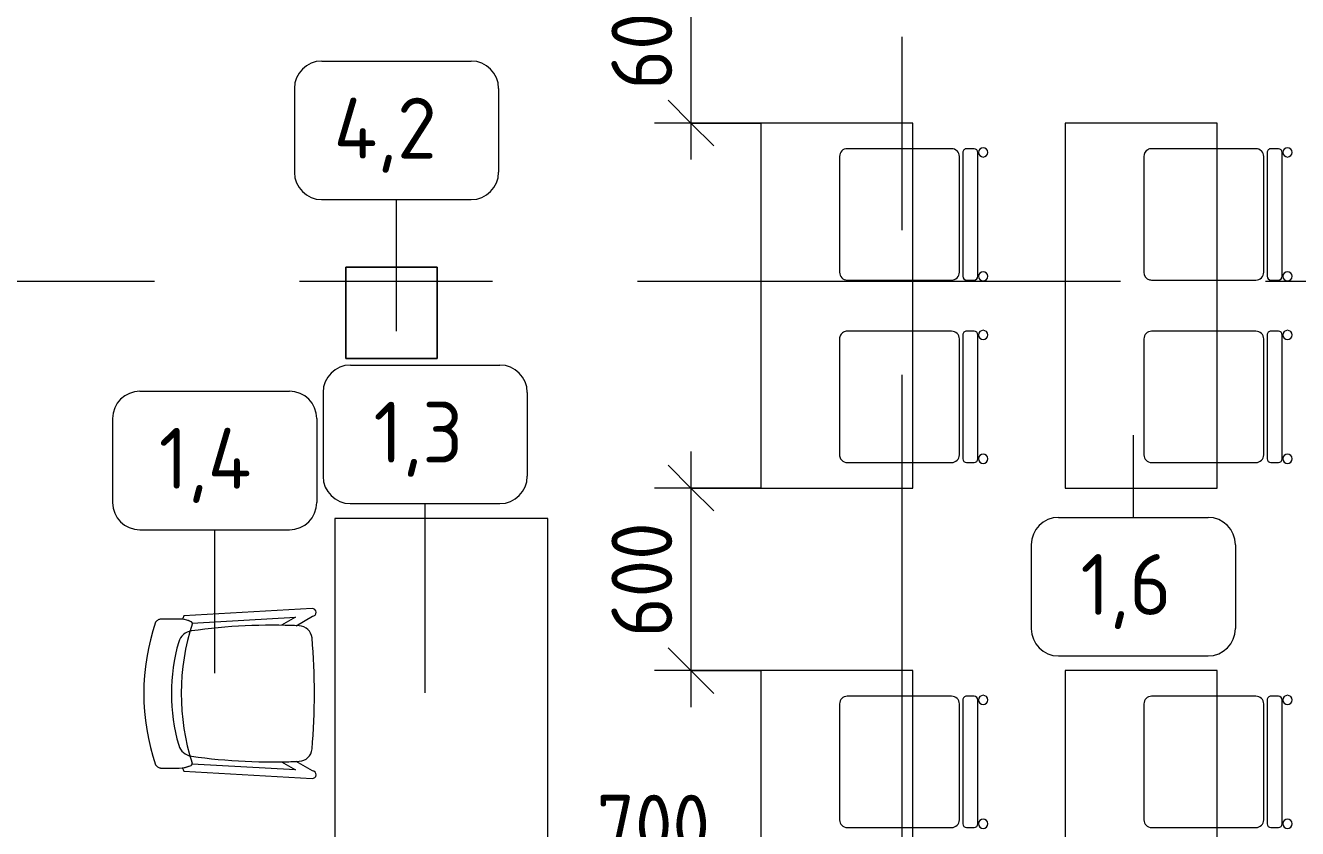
# Model space of a CAD drawing. Header units: millimetres. Extents: x 957 to 217451, y -8553 to 29000.
# Drawn here: x 48823 to 53003, y 1801 to 4441 of the extents above; entities that cross this region are included whole.
import ezdxf

# ---------------------------------------------------------------- set-up
doc = ezdxf.new("R2010")
doc.units = ezdxf.units.MM
doc.linetypes.add('Осевая', pattern=[3175, 635, -476.25, 1587.5, -476.25])
for name, color, linetype, lineweight in [('A-ANNO-DIMS', 7, 'Continuous', 9), ('A-ANNO-DIMS-100', 7, 'Continuous', 9), ('I-FURN-IDEN', 7, 'Continuous', 9), ('Оси-2', 7, 'Осевая', 9)]:
    doc.layers.add(name, color=color, linetype=linetype, lineweight=lineweight)
doc.layers.add('I-FURN-1', color=9, linetype='Continuous', lineweight=9, true_color=0x808080)
doc.styles.add('GOST Common_4', font='GOST_Common.ttf', dxfattribs={"height": 200})
doc.styles.add('ISOCPEUR_3', font='isocpeur.ttf', dxfattribs={"width": 0.9, "height": 200})
doc.dimstyles.new('ISO-2_0_0_9К_Средний_округл2', dxfattribs={"dimscale": 304.8, "dimtxt": 199.196235, "dimasz": 0.492126, "dimexe": 0.393701, "dimexo": 0, "dimgap": 0, "dimtad": 1, "dimdec": 0, "dimrnd": 10, "dimzin": 0, "dimdsep": 46, "dimtxsty": 'ISOCPEUR_3', "dimblk1": 'OBLIQUE', "dimblk2": 'OBLIQUE', "dimsah": 1, "dimcen": 0.09, "dimdle": 0.393701, "dimazin": 0, "dimtfac": 1, "dimtdec": 4, "dimtix": 1, "dimtmove": 0, "dimatfit": 3, "dimfxl": 1, "dimtvp": 1, "dimtolj": 1, "dimtzin": 0, "dimarcsym": 2})

# ---------------------------------------------------------------- blocks, each defined once
blk = doc.blocks.new('Chair_1 noor 78578 - 1_4-V82-План расстановки мебели и оборудования 3 этажа в осях 1-12')
at = {"layer": 'I-FURN-1'}
for p, q in [((-130.5, 405.7), (-130.5, 344.8)), ((359.1, 344.8), (359.1, 405.7)), ((-141.2, 329.7), (-165.1, -92)), ((-136.5, -37.1), (-117.3, 302)), ((345.9, 302), (365.1, -37.1)), ((393.7, -92), (369.8, 329.7)), ((-110.2, 8.6), (-136.5, -37.1)), ((365.1, -37.1), (338.8, 8.6)), ((-139.7, -93.5), (-108.8, -39.9)), ((337.4, -39.9), (368.3, -93.5))]:
    blk.add_line(p, q, dxfattribs=at)
for centre, radius, start, end in [((114.3, -271.9), 732.8, 71.3174, 108.6833), ((-37.4, 344.8), 93.1, 180, 204.9864), ((114.3, -408), 746, 71.9445, 107.8276), ((-41.4, 297.5), 50.8, 106.1735, 171.9659), ((114.3, -239.2), 609.6, 73.8265, 106.1735), ((270, 297.5), 50.8, 8.0341, 73.8265), ((266, 344.8), 93.1, 334.477, 360), ((114.3, -279.3), 660.4, 111.7, 112.7563), ((-37.4, 344.8), 93.1, 186.4785, 204.9864), ((-116, 308.2), 6.35, 204.9864, 258.4091), ((-116, 308.2), 6.35, 204.9864, 287.8276), ((1798.9, 37.7), 1909.3, 171.9659, 182.6261), ((-1570.3, 37.7), 1909.3, 357.3739, 8.0341), ((344.3, 307.4), 6.35, 281.4186, 334.477), ((344.6, 308.2), 6.35, 281.5909, 335.0136), ((266, 344.8), 93.1, 335.0136, 353.5215), ((114.3, -279.3), 660.4, 67.2437, 68.3), ((1798.9, 37.7), 1909.3, 180.8761, 182.3307), ((-1570.3, 37.7), 1909.3, 357.6693, 359.1239), ((-64, -47.7), 44.5, 182.6261, 265.0912), ((292.6, -47.7), 44.4, 275.9396, 357.3739), ((-152.4, -92.7), 12.7, 176.75, 356.75), ((114.8, 2033.8), 2133.6, 265.0912, 274.9044), ((381, -92.7), 12.7, 183.25, 3.25)]:
    blk.add_arc(centre, radius, start, end, dxfattribs=at)
for points in [[(-120.4, 422.3), (-122, 420.8), (-124.7, 417.8), (-127.8, 413.5), (-129.8, 409.4), (-130.4, 406.9), (-130.5, 405.7)], [(359.1, 405.7), (359, 406.9), (358.4, 409.4), (356.4, 413.5), (353.3, 417.8), (350.6, 420.8), (349, 422.3)]]:
    blk.add_open_spline(points, degree=3, dxfattribs=at)
blk = doc.blocks.new('Стол базовый прямоугольный - 1_3-25460678-План расстановки мебели и оборудования 3 этажа в осях 1-12')
at = {"layer": 'I-FURN-1'}
for p, q in [((800, 350), (-800, 350)), ((-800, 350), (-800, -350)), ((800, -350), (800, 350)), ((-800, -350), (800, -350))]:
    blk.add_line(p, q, dxfattribs=at)
blk = doc.blocks.new('Стул Breuer - 1_9а-25403171-План расстановки мебели и оборудования 3 этажа в осях 1-12')
at = {"layer": 'I-FURN-1'}
for p, q in [((-215.9, 215.9), (-215.9, 0)), ((190.5, 241.3), (-190.5, 241.3)), ((215.9, 0), (215.9, 215.9)), ((-215.9, 0), (-215.9, -127)), ((215.9, -127), (215.9, 0)), ((203.2, -163.5), (-203.2, -163.5)), ((-190.5, -152.4), (190.5, -152.4)), ((-215.9, -176.2), (-215.9, -200.8)), ((215.9, -200.8), (215.9, -176.2)), ((-203.2, -213.5), (203.2, -213.5))]:
    blk.add_line(p, q, dxfattribs=at)
for centre, radius, start, end in [((-190.5, 215.9), 25.4, 90, 180), ((190.5, 215.9), 25.4, 0, 90), ((-190.5, -127), 25.4, 180, 270), ((-203.2, -176.2), 12.7, 90, 180), ((190.5, -127), 25.4, 270, 360), ((203.2, -176.2), 12.7, 360, 90), ((-203.2, -200.8), 12.7, 180, 270), ((203.2, -200.8), 12.7, 270, 360), ((-203.5, -230.6), 15.1, 360, 180), ((-203.5, -230.6), 15.1, 180, 360), ((203.7, -230.6), 15.1, 360, 180), ((203.7, -230.6), 15.1, 180, 360)]:
    blk.add_arc(centre, radius, start, end, dxfattribs=at)
blk = doc.blocks.new('Стул Breuer - 1_9а-V84-План расстановки мебели и оборудования 3 этажа в осях 1-12')
at = {"layer": 'I-FURN-1'}
for p, q in [((-215.9, 215.9), (-215.9, 0)), ((190.5, 241.3), (-190.5, 241.3)), ((215.9, 0), (215.9, 215.9)), ((-215.9, 0), (-215.9, -127)), ((215.9, -127), (215.9, 0)), ((203.2, -163.5), (-203.2, -163.5)), ((-190.5, -152.4), (190.5, -152.4)), ((-215.9, -176.2), (-215.9, -200.8)), ((215.9, -200.8), (215.9, -176.2)), ((-203.2, -213.5), (203.2, -213.5))]:
    blk.add_line(p, q, dxfattribs=at)
for centre, radius, start, end in [((-190.5, 215.9), 25.4, 135, 180), ((-190.5, 215.9), 25.4, 120, 135), ((-190.5, 215.9), 25.4, 105, 120), ((-190.5, 215.9), 25.4, 90, 105), ((190.5, 215.9), 25.4, 75, 90), ((190.5, 215.9), 25.4, 60, 75), ((190.5, 215.9), 25.4, 45, 60), ((190.5, 215.9), 25.4, 30, 45), ((190.5, 215.9), 25.4, 15, 30), ((190.5, 215.9), 25.4, 0, 15), ((-190.5, -127), 25.4, 180, 270), ((-203.2, -176.2), 12.7, 90, 180), ((190.5, -127), 25.4, 270, 360), ((203.2, -176.2), 12.7, 360, 90), ((-203.2, -200.8), 12.7, 180, 270), ((203.2, -200.8), 12.7, 270, 360), ((-203.5, -230.6), 15.1, 360, 180), ((-203.5, -230.6), 15.1, 180, 360), ((203.7, -230.6), 15.1, 360, 180), ((203.7, -230.6), 15.1, 180, 360)]:
    blk.add_arc(centre, radius, start, end, dxfattribs=at)
blk = doc.blocks.new('Стул Breuer - 1_9а-V85-План расстановки мебели и оборудования 3 этажа в осях 1-12')
at = {"layer": 'I-FURN-1'}
for p, q in [((-215.9, 215.9), (-215.9, 0)), ((190.5, 241.3), (-190.5, 241.3)), ((215.9, 0), (215.9, 215.9)), ((-215.9, 0), (-215.9, -127)), ((215.9, -127), (215.9, 0)), ((203.2, -163.5), (-203.2, -163.5)), ((-190.5, -152.4), (190.5, -152.4)), ((-215.9, -176.2), (-215.9, -200.8)), ((215.9, -200.8), (215.9, -176.2)), ((-203.2, -213.5), (203.2, -213.5))]:
    blk.add_line(p, q, dxfattribs=at)
for centre, radius, start, end in [((-190.5, 215.9), 25.4, 165, 180), ((-190.5, 215.9), 25.4, 90, 165), ((190.5, 215.9), 25.4, 30, 90), ((190.5, 215.9), 25.4, 15, 30), ((190.5, 215.9), 25.4, 0, 15), ((-190.5, -127), 25.4, 180, 270), ((-203.2, -176.2), 12.7, 90, 180), ((190.5, -127), 25.4, 270, 360), ((203.2, -176.2), 12.7, 360, 90), ((-203.2, -200.8), 12.7, 180, 270), ((203.2, -200.8), 12.7, 270, 360), ((-203.5, -230.6), 15.1, 360, 180), ((-203.5, -230.6), 15.1, 180, 360), ((203.7, -230.6), 15.1, 360, 180), ((203.7, -230.6), 15.1, 180, 360)]:
    blk.add_arc(centre, radius, start, end, dxfattribs=at)
blk = doc.blocks.new('Стол базовый прямоугольный - 1_6-26174022-План расстановки мебели и оборудования 3 этажа в осях 1-12')
at = {"layer": 'I-FURN-1'}
for p, q in [((600, 250), (-600, 250)), ((-600, 250), (-600, -250)), ((600, -250), (600, 250)), ((-600, -250), (600, -250))]:
    blk.add_line(p, q, dxfattribs=at)
blk = doc.blocks.new('Марка_Мебель - В прямоуг_Balcon_Марка-25523697-План расстановки мебели и оборудования 3 этажа в осях 1-12')
at = {"layer": 'I-FURN-IDEN'}
for p, q in [((-2.455, 2.278), (2.455, 2.278)), ((-3.355, 1.378), (-3.355, -1.384)), ((3.355, 1.378), (3.355, -1.378)), ((-2.461, -2.278), (2.455, -2.278))]:
    blk.add_line(p, q, dxfattribs=at)
for centre, radius, start, end in [((-2.455, 1.378), 0.9, 90, 180), ((2.455, 1.378), 0.9, 0, 90), ((-2.461, -1.384), 0.893, 180, 270), ((2.455, -1.378), 0.9, 270, 0)]:
    blk.add_arc(centre, radius, start, end, dxfattribs=at)
blk = doc.blocks.new('DIMBLOCK54-План расстановки мебели и оборудования 3 этажа в осях 1-12')
at = {"layer": 'A-ANNO-DIMS-100'}
for p, q in [((51009.4, 3040.1), (51009.4, 2200.1)), ((51239.1, 2920.1), (50889.4, 2920.1)), ((51009.4, 2920.1), (51239.1, 2920.1)), ((51239.1, 2320.1), (50889.4, 2320.1)), ((51009.4, 2320.1), (51239.1, 2320.1))]:
    blk.add_line(p, q, dxfattribs=at)
at = {"layer": 'A-ANNO-DIMS-100', "lineweight": 20}
for p, q in [((51009.4, 2920.1), (50934.4, 2995.1)), ((51009.4, 2920.1), (51084.4, 2845.1)), ((51009.4, 2320.1), (50934.4, 2395.1)), ((51009.4, 2320.1), (51084.4, 2245.1))]:
    blk.add_line(p, q, dxfattribs=at)
at = {"layer": 'A-ANNO-DIMS-100', "color": 0, "insert": (50748.1, 2430.5), "char_height": 200, "width": 455.087, "attachment_point": 1, "rotation": 90, "line_spacing_factor": 1.149209, "style": 'ISOCPEUR_3'}
blk.add_mtext('600', dxfattribs=at)
blk = doc.blocks.new('_Oblique')
at = {"color": 0, "linetype": 'ByBlock', "lineweight": -2}
blk.add_line((-0.5, -0.5), (0.5, 0.5), dxfattribs=at)
blk = doc.blocks.new('DIMBLOCK55-План расстановки мебели и оборудования 3 этажа в осях 1-12')
at = {"layer": 'A-ANNO-DIMS-100'}
for p, q in [((51009.4, 4840.1), (51009.4, 4000.1)), ((51239.1, 4720.1), (50889.4, 4720.1)), ((51009.4, 4720.1), (51239.1, 4720.1)), ((51239.1, 4120.1), (50889.4, 4120.1)), ((51009.4, 4120.1), (51239.1, 4120.1))]:
    blk.add_line(p, q, dxfattribs=at)
at = {"layer": 'A-ANNO-DIMS-100', "lineweight": 20}
for p, q in [((51009.4, 4720.1), (50934.4, 4795.1)), ((51009.4, 4720.1), (51084.4, 4645.1)), ((51009.4, 4120.1), (50934.4, 4195.1)), ((51009.4, 4120.1), (51084.4, 4045.1))]:
    blk.add_line(p, q, dxfattribs=at)
at = {"layer": 'A-ANNO-DIMS-100', "color": 0, "insert": (50748.1, 4230.5), "char_height": 200, "width": 455.087, "attachment_point": 1, "rotation": 90, "line_spacing_factor": 1.149209, "style": 'ISOCPEUR_3'}
blk.add_mtext('600', dxfattribs=at)
blk = doc.blocks.new('DIMBLOCK56-План расстановки мебели и оборудования 3 этажа в осях 1-12')
at = {"layer": 'A-ANNO-DIMS-100'}
for p, q in [((50539.1, 1756.9), (50539.1, 1530.8)), ((50539.1, 1650.8), (50539.1, 1756.9)), ((51239.1, 1756.9), (51239.1, 1530.8)), ((51239.1, 1650.8), (51239.1, 1756.9)), ((50419.1, 1650.8), (51359.1, 1650.8))]:
    blk.add_line(p, q, dxfattribs=at)
at = {"layer": 'A-ANNO-DIMS-100', "lineweight": 20}
for p, q in [((50539.1, 1650.8), (50614.1, 1725.8)), ((51239.1, 1650.8), (51314.1, 1725.8)), ((50539.1, 1650.8), (50464.1, 1575.8)), ((51239.1, 1650.8), (51164.1, 1575.8))]:
    blk.add_line(p, q, dxfattribs=at)
at = {"layer": 'A-ANNO-DIMS-100', "color": 0, "insert": (50699.5, 1912.1), "char_height": 200, "width": 455.087, "attachment_point": 1, "line_spacing_factor": 1.149209, "style": 'ISOCPEUR_3'}
blk.add_mtext('700', dxfattribs=at)

msp = doc.modelspace()

# ---------------------------------------------------------------- linework, layer by layer
at = {"layer": 'I-FURN-1'}
for p, q in [((50176, 3646), (49876, 3646)), ((49876, 3646), (49876, 3346)), ((49876, 3346), (49876, 3646)), ((49876, 3646), (50176, 3646)), ((50176, 3346), (50176, 3646)), ((50176, 3646), (50176, 3346)), ((49876, 3346), (50176, 3346)), ((50176, 3346), (49876, 3346))]:
    msp.add_line(p, q, dxfattribs=at)
at = {"layer": 'I-FURN-IDEN'}
for p, q in [((50042, 3436.6), (50042, 3868.7)), ((52463.1, 3094.5), (52463.1, 2824)), ((50136.2, 2246.9), (50136.2, 2869.1)), ((49444.6, 2311.3), (49444.6, 2783.2))]:
    msp.add_line(p, q, dxfattribs=at)
at = {"layer": 'Оси-2'}
for p, q in [((51703.2, 593.7), (51703.2, 24898.1)), ((27497.7, 3600), (65753.2, 3600))]:
    msp.add_line(p, q, dxfattribs=at)

# ---------------------------------------------------------------- block references
at = {"layer": 'I-FURN-1'}
for name, p, rotation in [('Стол базовый прямоугольный - 1_6-26174022-План расстановки мебели и оборудования 3 этажа в осях 1-12', (51489.1, 3520.1), 269.9999999999999), ('Стол базовый прямоугольный - 1_6-26174022-План расстановки мебели и оборудования 3 этажа в осях 1-12', (52489.1, 3520.1), 269.9999999999999), ('Стул Breuer - 1_9а-25403171-План расстановки мебели и оборудования 3 этажа в осях 1-12', (51739.1, 3820.1), 89.99999999999959), ('Стул Breuer - 1_9а-V85-План расстановки мебели и оборудования 3 этажа в осях 1-12', (52739.1, 3820.1), 89.99999999999959), ('Стул Breuer - 1_9а-V84-План расстановки мебели и оборудования 3 этажа в осях 1-12', (51739.1, 3220.1), 89.99999999999959), ('Стул Breuer - 1_9а-25403171-План расстановки мебели и оборудования 3 этажа в осях 1-12', (52739.1, 3220.1), 89.99999999999959), ('Стол базовый прямоугольный - 1_3-25460678-План расстановки мебели и оборудования 3 этажа в осях 1-12', (50189.1, 2020.1), 270.0000000000001), ('Chair_1 noor 78578 - 1_4-V82-План расстановки мебели и оборудования 3 этажа в осях 1-12', (49672.5, 2130.4), 90), ('Стол базовый прямоугольный - 1_6-26174022-План расстановки мебели и оборудования 3 этажа в осях 1-12', (51489.1, 1720.1), 269.9999999999999), ('Стол базовый прямоугольный - 1_6-26174022-План расстановки мебели и оборудования 3 этажа в осях 1-12', (52489.1, 1720.1), 269.9999999999999), ('Стул Breuer - 1_9а-25403171-План расстановки мебели и оборудования 3 этажа в осях 1-12', (51739.1, 2020.1), 89.99999999999959), ('Стул Breuer - 1_9а-25403171-План расстановки мебели и оборудования 3 этажа в осях 1-12', (52739.1, 2020.1), 89.99999999999959)]:
    msp.add_blockref(name, p, dxfattribs=dict(at, rotation=rotation))
at = {"layer": 'I-FURN-IDEN', "xscale": 99.99999999999993, "yscale": 99.99999999999993, "zscale": 99.99999999999993}
for p in [(50042, 4096.5), (50136.2, 3096.9), (49444.6, 3011), (52463.1, 2596.2)]:
    msp.add_blockref('Марка_Мебель - В прямоуг_Balcon_Марка-25523697-План расстановки мебели и оборудования 3 этажа в осях 1-12', p, dxfattribs=at)

# ---------------------------------------------------------------- texts
at = {"layer": 'I-FURN-IDEN', "char_height": 200, "attachment_point": 1, "style": 'GOST Common_4'}
for s, insert, width in [('4,2', (49835.5, 4203.5), 464.979), ('1,3', (49966.2, 3203.9), 376.793), ('1,4', (49261.1, 3118), 408.861), ('1,6', (52289.6, 2703.3), 384.81)]:
    msp.add_mtext(s, dxfattribs=dict(at, insert=insert, width=width))

# ---------------------------------------------------------------- dimensions: what is measured, and where the dimension line sits
at = {"layer": 'A-ANNO-DIMS'}
for base, p1, p2, picture, middle in [((51009.4, 4120.1), (51239.1, 4720.1), (51239.1, 4120.1), 'DIMBLOCK55-План расстановки мебели и оборудования 3 этажа в осях 1-12', (50909.4, 4420.1)), ((51009.4, 2320.1), (51239.1, 2920.1), (51239.1, 2320.1), 'DIMBLOCK54-План расстановки мебели и оборудования 3 этажа в осях 1-12', (50909.4, 2620.1))]:
    dim = msp.add_linear_dim(base=base, p1=p1, p2=p2, angle=90, dimstyle='ISO-2_0_0_9К_Средний_округл2', override={"dimpost": '<>', "dimfxl": 600}, dxfattribs=at)
    dim.commit()
    dim.dimension.update_dxf_attribs({"geometry": picture, "text_midpoint": middle})
dim = msp.add_linear_dim(base=(51239.1, 1650.8), p1=(50539.1, 1756.9), p2=(51239.1, 1756.9), dimstyle='ISO-2_0_0_9К_Средний_округл2', override={"dimpost": '<>', "dimfxl": 700}, dxfattribs=at)
dim.commit()
dim.dimension.update_dxf_attribs({"geometry": 'DIMBLOCK56-План расстановки мебели и оборудования 3 этажа в осях 1-12', "text_midpoint": (50889.1, 1750.8)})

doc.saveas('drawing.dxf')
